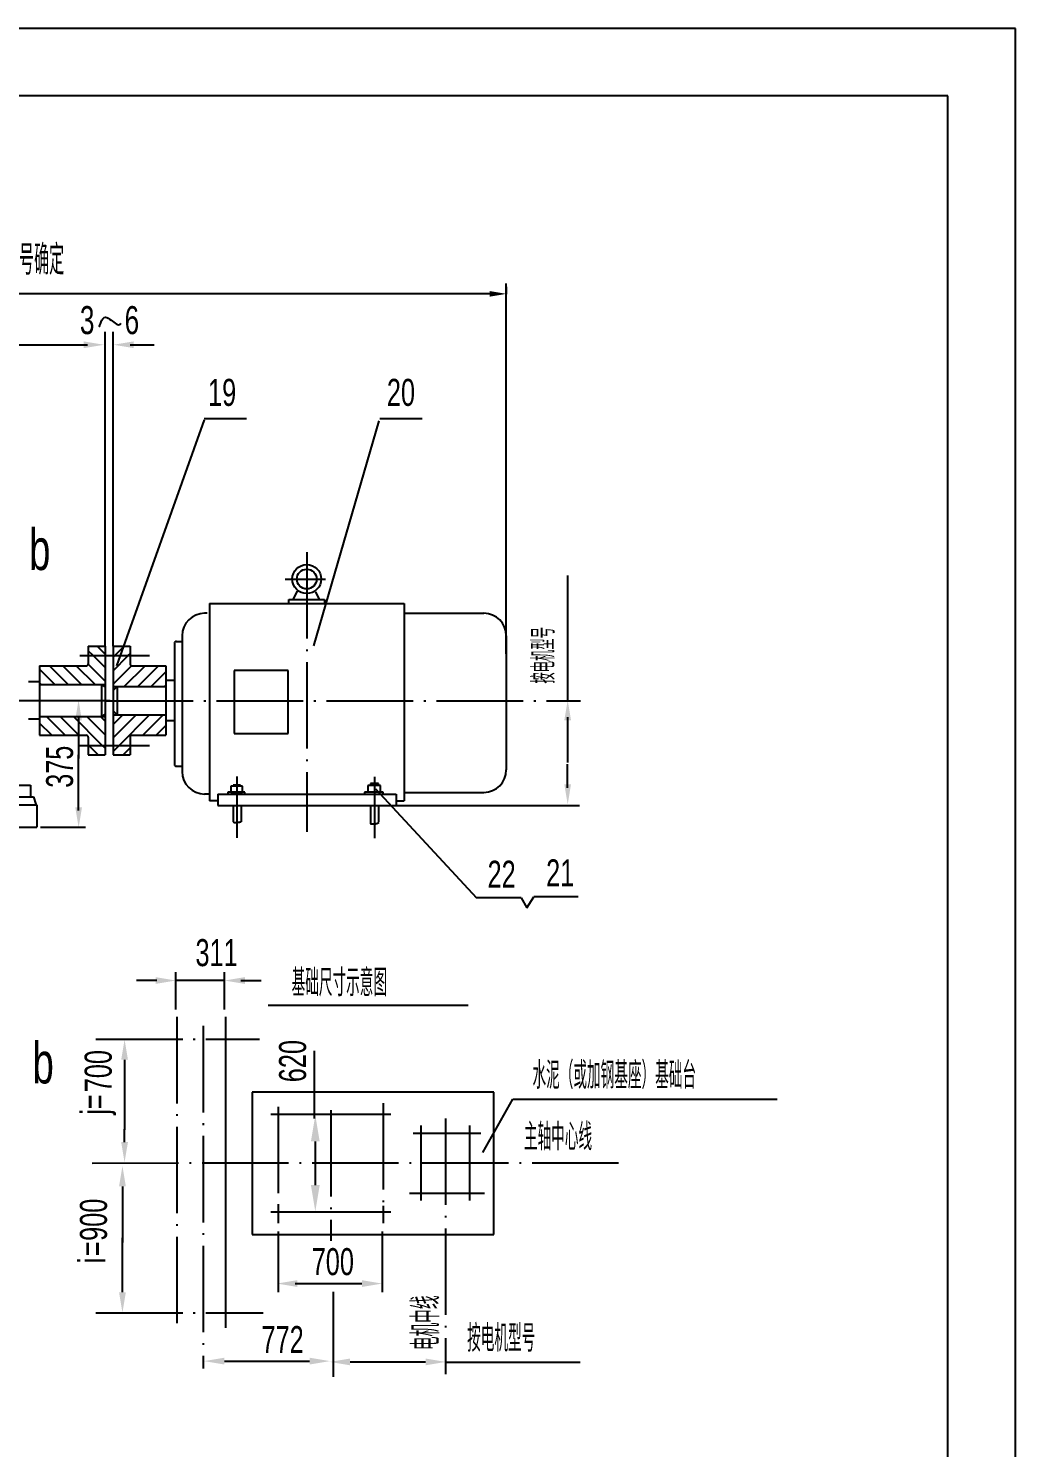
# Model space of a CAD drawing. Extents: x -665 to 8245, y -1077 to 5223.
# Drawn here: x 6056 to 8245, y 2073 to 5223 of the extents above; entities that cross this region are included whole.
import ezdxf

# ---------------------------------------------------------------- set-up
doc = ezdxf.new("R2010")
doc.units = 0
doc.linetypes.add('ACAD_ISO04W100', pattern=[30.5, 24, -3, 0.5, -3])
doc.linetypes.add('CENTER', pattern=[50.8, 31.75, -6.35, 6.35, -6.35])
doc.layers.get('0').update_dxf_attribs({"color": 5})
doc.layers.add('12-5D尺寸', color=7, linetype='Continuous')
doc.styles.add('CH', font='pdatxt.shx', dxfattribs={"width": 0.7, "bigfont": 'gbcbig.shx'})

msp = doc.modelspace()

# ---------------------------------------------------------------- linework, layer by layer
at = {"color": 5}
for p, q in [((8245.5, 5223.4), (-664.5, 5223.4)), ((8245.5, -1076.6), (8245.5, 5223.4)), ((8095.5, 5073.4), (-289.5, 5073.4)), ((8095.5, -926.6), (8095.5, 5073.4))]:
    msp.add_line(p, q, dxfattribs=at)
at = {"color": 3, "linetype": 'ByBlock'}
for p, q in [((7078.5, 4634.2), (4886.8, 4634.2)), ((7115.9, 4633.2), (7115.9, 4649.7)), ((5153.8, 4521.2), (6186.4, 4521.2)), ((6281.6, 4521.2), (6334.6, 4521.2)), ((6166.9, 3695), (6166.9, 3602.8)), ((7251.8, 3695), (7251.8, 3593.7)), ((6166.9, 3487.7), (6166.9, 3610.7)), ((7251.8, 3538), (7251.8, 3590.1)), ((6082.1, 3450.3), (6182.4, 3450.3)), ((6382.8, 3045.5), (6382.8, 3128.9)), ((6490.9, 3045.5), (6490.9, 3128.9)), ((6340.5, 3110.1), (6295.5, 3110.1)), ((6490.9, 3110.1), (6380.3, 3110.1)), ((6490.9, 3110.1), (6408.6, 3110.1)), ((6526.9, 3110.1), (6571.9, 3110.1)), ((6268.9, 2934.1), (6268.9, 2778.4)), ((6268.9, 2751.4), (6268.9, 2780.5)), ((6692, 2752.9), (6692, 2656)), ((6264.2, 2653.3), (6264.2, 2528.6)), ((6609.6, 2553.1), (6609.6, 2418.7)), ((6840.3, 2553.1), (6840.3, 2418.7)), ((6264.2, 2418.1), (6264.2, 2538.9)), ((6647.3, 2437.5), (6795.3, 2437.5)), ((6490.3, 2265.4), (6679.4, 2265.4)), ((6769.1, 2263.6), (6936.7, 2263.6))]:
    msp.add_line(p, q, dxfattribs=at)
at = {"color": 3}
for p, q in [((7115.6, 3834.9), (7115.6, 4657.3)), ((6225.6, 3851.9), (6225.6, 4550.2)), ((6243.7, 3851.9), (6243.7, 4550.2)), ((6539.3, 4356.5), (6445.5, 4356.5)), ((6928.9, 4356.5), (6835.1, 4356.5)), ((7252, 3731.7), (7252, 4008.7)), ((6871.5, 3498.7), (7277.9, 3498.7)), ((7148.9, 3293.7), (7049.6, 3293.7)), ((7148.9, 3293.7), (7161.1, 3271.7)), ((7161.1, 3271.7), (7177.1, 3295.6)), ((7275, 3295.6), (7177.1, 3295.6)), ((6587.3, 3055.3), (7031.2, 3055.3)), ((6690, 2803.8), (6690, 2953.7)), ((7130.2, 2846.7), (7716.7, 2846.7)), ((6980.7, 2263.4), (7279.5, 2263.4))]:
    msp.add_line(p, q, dxfattribs=at)
at = {"color": 2}
for p, q in [((6445.5, 4354.9), (6251.2, 3808.8)), ((6832.9, 4352.6), (6687.8, 3853.2)), ((6624.9, 4001.2), (6714.4, 4001.2)), ((6225.6, 3834.5), (6208.2, 3851.9)), ((6247.3, 3831.2), (6268.1, 3851.9)), ((6169.4, 3831.2), (6324.1, 3831.2)), ((6199.1, 3831.2), (6188.2, 3842.1)), ((6225.6, 3774.9), (6188.2, 3812.3)), ((6225.6, 3804.7), (6199.1, 3831.2)), ((6243.7, 3797.7), (6277.2, 3831.2)), ((6243.7, 3827.5), (6247.3, 3831.2)), ((6277.2, 3831.2), (6281, 3835)), ((6114, 3767.2), (6080.3, 3800.9)), ((6143.8, 3767.2), (6102.3, 3808.7)), ((6173.6, 3767.2), (6132.1, 3808.7)), ((6203.4, 3767.2), (6161.9, 3808.7)), ((6243.7, 3767.9), (6284.6, 3808.8)), ((6268.3, 3762.6), (6314.4, 3808.7)), ((6298.1, 3762.6), (6344.2, 3808.7)), ((6327.9, 3762.6), (6360.4, 3795.2)), ((6084.2, 3767.2), (6080.3, 3771.1)), ((6357.7, 3762.6), (6360.4, 3765.4)), ((5984.4, 3731.7), (6236.6, 3731.7)), ((6137.4, 3654.4), (6095.9, 3695.9)), ((6167.2, 3654.4), (6125.7, 3695.9)), ((6219.5, 3632), (6155.5, 3695.9)), ((6225.6, 3655.7), (6185.4, 3695.9)), ((6225.6, 3685.5), (6215.2, 3695.9)), ((6243.7, 3648.6), (6294.6, 3699.5)), ((6243.7, 3678.4), (6264.8, 3699.5)), ((6256.8, 3632), (6324.4, 3699.5)), ((6309.1, 3654.4), (6354.2, 3699.5)), ((6107.6, 3654.4), (6080.3, 3681.6)), ((6338.9, 3654.4), (6360.6, 3676.1)), ((6166.6, 3632), (6324.1, 3632)), ((6189.6, 3632), (6188.2, 3633.4)), ((6210.4, 3611.2), (6189.6, 3632)), ((6225.6, 3625.8), (6219.5, 3632)), ((6243.7, 3618.8), (6256.8, 3632)), ((6265.9, 3611.2), (6281, 3626.3)), ((6518.1, 3562.8), (6518.1, 3426.5)), ((6823.4, 3562.3), (6823.4, 3426)), ((6825.8, 3535.7), (7049.6, 3293.7)), ((6493.1, 3029.5), (6493.1, 2339)), ((6493.1, 2879.8), (6493.1, 2879.8)), ((7064, 2728.5), (7130.2, 2846.7)), ((6593, 2813.2), (6859.2, 2813.2)), ((6925.8, 2788.3), (6925.8, 2621.9)), ((7033.9, 2788.3), (7033.9, 2621.9)), ((6909.1, 2771.6), (7058.9, 2771.6)), ((6900.8, 2638.5), (7067.2, 2638.5)), ((6593, 2596.9), (6859.2, 2596.9)), ((6493.1, 2480.4), (6493.1, 2397.2)), ((6493.1, 2480.4), (6493.1, 2480.4))]:
    msp.add_line(p, q, dxfattribs=at)
at = {"color": 2, "linetype": 'ACAD_ISO04W100', "ltscale": 8}
for p, q in [((6673, 4060.9), (6673, 3440.3)), ((6228.9, 3731.1), (7280.1, 3731.1)), ((6385, 3029.5), (6385, 2339)), ((6442.9, 3009.3), (6443.5, 2248.9)), ((6205.3, 2979.6), (6568, 2979.6)), ((6493.1, 2879.8), (6493.1, 2480.4)), ((6842.6, 2838.2), (6842.6, 2571.9)), ((6609.6, 2829.9), (6609.6, 2571.9)), ((6726.1, 2822.7), (6726.1, 2532.5)), ((6981, 2804), (6981, 2236.7)), ((6196.9, 2705.1), (7370.8, 2705.7)), ((6731.6, 2419.5), (6731.6, 2230.5)), ((6205.3, 2372.3), (6576.3, 2372.3))]:
    msp.add_line(p, q, dxfattribs=at)
at = {"color": 1}
for p, q in [((6651.9, 3974.2), (6641.8, 3955.7)), ((6692.5, 3972.6), (6700.9, 3955.7)), ((6457.2, 3946.9), (6457.2, 3509.2)), ((6457.2, 3946.9), (6888.8, 3946.9)), ((6633.4, 3955.7), (6712.7, 3955.7)), ((6633.4, 3947.3), (6633.4, 3955.7)), ((6712.7, 3955.7), (6712.7, 3948.9)), ((6888.8, 3946.9), (6888.8, 3508.6)), ((6451.9, 3925.1), (6446.4, 3925.1)), ((6888.5, 3925.1), (7065.9, 3925.1)), ((6396.6, 3875.3), (6396.6, 3573.7)), ((7115.7, 3875.3), (7115.7, 3577.6)), ((6188.2, 3851.9), (6188.2, 3812.9)), ((6188.2, 3851.9), (6225.6, 3851.9)), ((6225.6, 3851.9), (6225.6, 3611.2)), ((6243.7, 3851.9), (6243.7, 3753.8)), ((6243.7, 3851.9), (6281, 3851.9)), ((6281, 3851.9), (6281, 3812.9)), ((6379.7, 3858.4), (6379.7, 3590)), ((6383.8, 3862.6), (6396.6, 3862.6)), ((6080.3, 3808.7), (6184.1, 3808.7)), ((6080.3, 3808.7), (6080.3, 3654.4)), ((6285.2, 3808.7), (6360.4, 3808.7)), ((6360.4, 3808.7), (6360.4, 3687)), ((6511.8, 3798.1), (6511.8, 3658.1)), ((6631.7, 3798.1), (6511.8, 3798.1)), ((6631.7, 3658.1), (6631.7, 3798.1)), ((6055.6, 3773.5), (6080.3, 3773.5)), ((6080.3, 3767.2), (6225.6, 3767.2)), ((6217.5, 3767), (6217.5, 3695.7)), ((6217.5, 3767), (6225.4, 3762.4)), ((6243.7, 3753.8), (6252.5, 3762.6)), ((6243.7, 3762.6), (6360.4, 3762.6)), ((6243.7, 3762.6), (6243.7, 3611.2)), ((6252.5, 3762.6), (6252.5, 3699.5)), ((6360.4, 3776.4), (6379.7, 3776.4)), ((6055.6, 3691.1), (6080.3, 3691.1)), ((6080.3, 3695.9), (6225.6, 3695.9)), ((6218, 3696.2), (6224.9, 3700.3)), ((6243.7, 3708.4), (6252.5, 3699.5)), ((6243.7, 3699.5), (6360.4, 3699.5)), ((6360.4, 3687), (6379.7, 3687)), ((6360.6, 3687), (6360.6, 3654.4)), ((6080.3, 3654.4), (6184.1, 3654.4)), ((6285.2, 3654.4), (6360.6, 3654.4)), ((6511.8, 3658.1), (6631.7, 3658.1)), ((6188.2, 3650.2), (6188.2, 3611.2)), ((6281, 3650.2), (6281, 3611.2)), ((6188.2, 3611.2), (6225.6, 3611.2)), ((6243.7, 3611.2), (6281, 3611.2)), ((6383.8, 3585.8), (6394.9, 3585.8)), ((6017.4, 3544), (6060.1, 3544)), ((6060.1, 3544), (6060.1, 3517.9)), ((6535.8, 3528.3), (6497.8, 3528.3)), ((6497.8, 3528.3), (6497.8, 3523.6)), ((6530.5, 3541.4), (6504.9, 3541.4)), ((6504.9, 3541.4), (6504.9, 3528.3)), ((6504.9, 3528.3), (6530.5, 3528.3)), ((6526.1, 3543.7), (6510, 3543.7)), ((6510, 3543.7), (6510, 3541.4)), ((6526.1, 3541.4), (6526.1, 3543.7)), ((6530.5, 3528.3), (6530.5, 3541.4)), ((6535.8, 3523.6), (6535.8, 3528.3)), ((6800.8, 3528.3), (6800.8, 3523.6)), ((6842.6, 3528.3), (6800.8, 3528.3)), ((6808.4, 3543.2), (6808.4, 3528.5)), ((6836.3, 3543.2), (6808.4, 3543.2)), ((6814.4, 3547.1), (6814.4, 3543.2)), ((6832, 3547.1), (6814.4, 3547.1)), ((6832, 3543.2), (6832, 3547.1)), ((6836.3, 3528.5), (6836.3, 3543.2)), ((6842.6, 3523.6), (6842.6, 3528.3)), ((5447, 3500.1), (6074.4, 3500.1)), ((6012.7, 3517.9), (6067.2, 3517.9)), ((6067.2, 3517.9), (6071.9, 3501.3)), ((6074.4, 3500.1), (6074.4, 3450.3)), ((6455.8, 3523.9), (6446.4, 3523.9)), ((6476, 3509.2), (6457.2, 3509.2)), ((6476.1, 3523.6), (6871.5, 3523.6)), ((6476.1, 3523.6), (6476.1, 3498.7)), ((6476.1, 3498.7), (6871.5, 3498.7)), ((6476.1, 3498.7), (6871.5, 3498.7)), ((6509.8, 3498.6), (6509.8, 3462.5)), ((6527.7, 3498.6), (6527.7, 3462.4)), ((6814.6, 3498.6), (6814.6, 3458.2)), ((6832.5, 3498.6), (6832.5, 3461.3)), ((6871.5, 3523.6), (6871.5, 3498.7)), ((6871.5, 3508.6), (6888.8, 3508.6)), ((6888.5, 3527.8), (7065.9, 3527.8)), ((5447, 3450.3), (6074.4, 3450.3)), ((6385, 2992.6), (6385, 2966.6)), ((6493.1, 2992.6), (6493.1, 2966.6)), ((6372, 2979.6), (6398, 2979.6)), ((6480.1, 2979.6), (6506.1, 2979.6)), ((7088.2, 2862.1), (6552.3, 2862.1)), ((6552.3, 2862.1), (6552.3, 2546.7)), ((7088.2, 2546.7), (7088.2, 2862.1)), ((6596.6, 2813.2), (6622.6, 2813.2)), ((6609.6, 2826.2), (6609.6, 2800.2)), ((6829.6, 2813.2), (6855.6, 2813.2)), ((6842.6, 2826.2), (6842.6, 2800.2)), ((6925.8, 2784.6), (6925.8, 2758.6)), ((7033.9, 2784.6), (7033.9, 2758.6)), ((7033.9, 2784.6), (7033.9, 2758.6)), ((7033.9, 2784.6), (7033.9, 2758.6)), ((6912.8, 2771.6), (6938.8, 2771.6)), ((7020.9, 2771.6), (7046.9, 2771.6)), ((7020.9, 2771.6), (7046.9, 2771.6)), ((7020.9, 2771.6), (7046.9, 2771.6)), ((6925.8, 2651.5), (6925.8, 2625.5)), ((7033.9, 2651.5), (7033.9, 2625.5)), ((7033.9, 2651.5), (7033.9, 2625.5)), ((6912.8, 2638.5), (6938.8, 2638.5)), ((7020.9, 2638.5), (7046.9, 2638.5)), ((7020.9, 2638.5), (7046.9, 2638.5)), ((6596.6, 2596.9), (6622.6, 2596.9)), ((6609.6, 2609.9), (6609.6, 2583.9)), ((6829.6, 2596.9), (6855.6, 2596.9)), ((6842.6, 2609.9), (6842.6, 2583.9)), ((6552.3, 2546.7), (7088.2, 2546.7)), ((6372, 2372.3), (6398, 2372.3)), ((6385, 2385.3), (6385, 2359.3)), ((6480.1, 2372.3), (6506.1, 2372.3)), ((6493.1, 2385.3), (6493.1, 2359.3))]:
    msp.add_line(p, q, dxfattribs=at)
for radius in [32.1, 21.9]:
    msp.add_circle((6673, 4001.2), radius, dxfattribs=at)
for centre, radius, start, end in [((6446.4, 3875.3), 49.8, 90, 180), ((7065.9, 3875.3), 49.8, 0, 90), ((6383.8, 3858.4), 4.15, 90, 180), ((6184.1, 3812.9), 4.15, 270, 0), ((6285.2, 3812.9), 4.15, 180, 270), ((6184.1, 3650.2), 4.15, 0, 90), ((6285.2, 3650.2), 4.15, 90, 180), ((6383.8, 3590), 4.15, 180, 270), ((6446.4, 3573.7), 49.8, 180, 270), ((7065.9, 3577.6), 49.8, 270, 0)]:
    msp.add_arc(centre, radius, start, end, dxfattribs=at)
at = {"color": 3}
msp.add_open_spline([(6214, 4562.8), (6211.8, 4556.2), (6219.8, 4589.5), (6237.7, 4577.2), (6245.4, 4570.6), (6256.5, 4563.6), (6259.7, 4567.7), (6260.6, 4569)], degree=3, knots=[0, 0, 0, 0, 20.858536, 33.687617, 49.240899, 59.080006, 63.478593, 63.478593, 63.478593, 63.478593], dxfattribs=at)
at = {"color": 2}
for points, knots in [([(6509.6, 3462.4), (6510, 3462.1), (6511.4, 3461.1), (6514, 3460.6), (6516.8, 3461.2), (6519.3, 3460.4), (6521.6, 3462.1), (6524.3, 3461.2), (6526.3, 3462.5), (6527.4, 3462.4), (6527.7, 3462.4)], [0, 0, 0, 0, 1.963553, 6.006042, 9.136061, 12.26611, 14.508227, 18.677574, 21.310919, 22.538224, 22.538224, 22.538224, 22.538224]), ([(6814.6, 3458.4), (6815.7, 3458.1), (6818.1, 3457.5), (6821.7, 3457.8), (6825.1, 3456.9), (6827.3, 3458.8), (6830.3, 3458.7), (6831.9, 3460.2), (6832.8, 3461)], [0, 0, 0, 0, 3.355241, 7.333694, 10.962781, 12.741479, 15.759334, 19.113429, 19.113429, 19.113429, 19.113429])]:
    msp.add_open_spline(points, degree=3, knots=knots, dxfattribs=at)
at = {"color": 3, "linetype": 'ByBlock'}
for points in [[(7078.5, 4640.4), (7078.5, 4627.9), (7115.9, 4634.2)], [(6178.4, 4528.7), (6178.4, 4513.7), (6223.2, 4521.2)], [(6289.1, 4528.7), (6289.1, 4513.7), (6244.3, 4521.2)], [(6159.3, 3687.9), (6174.2, 3687.9), (6166.8, 3732.7)], [(7244.4, 3687.8), (7259.3, 3687.8), (7251.9, 3732.7)], [(7244.4, 3545.8), (7259.3, 3545.8), (7251.9, 3501)], [(6159.5, 3494.8), (6174.5, 3494.8), (6167, 3449.9)], [(6337.8, 3117.6), (6337.8, 3102.6), (6382.8, 3110.1)], [(6535.9, 3117.6), (6535.9, 3102.6), (6490.9, 3110.1)], [(6261.4, 2934.1), (6276.4, 2934.1), (6268.9, 2979.1)], [(6682.3, 2752.9), (6701.8, 2752.9), (6692, 2811.4)], [(6261.4, 2751.4), (6276.4, 2751.4), (6268.9, 2706.4)], [(6256.7, 2653.3), (6271.7, 2653.3), (6264.2, 2698.3)], [(6682.3, 2656), (6701.8, 2656), (6692, 2597.5)], [(6652.2, 2445), (6652.2, 2430), (6607.2, 2437.5)], [(6795.3, 2445), (6795.3, 2430), (6840.3, 2437.5)], [(6256.7, 2418.1), (6271.7, 2418.1), (6264.2, 2373.1)], [(6490.3, 2272.9), (6490.3, 2257.9), (6445.3, 2265.4)], [(6679.4, 2272.9), (6679.4, 2257.9), (6724.4, 2265.4)], [(6769.1, 2271.1), (6769.1, 2256.1), (6724.1, 2263.6)], [(6936.7, 2271.1), (6936.7, 2256.1), (6981.7, 2263.6)]]:
    msp.add_solid(points, dxfattribs=at)

# ---------------------------------------------------------------- texts
at = {"color": 3, "style": 'CH', "width": 0.7}
for s, height, p in [('按风机样本性能表选用电机型号确定', 66.4, (5599.6, 4676.6)), ('3', 62.2, (6169.7, 4544.8)), ('6', 62.2, (6268.9, 4544.8)), ('19', 60, (6454.1, 4385.5)), ('20', 60, (6850.8, 4385.5)), ('b', 91.3, (6056.9, 4021.3)), ('22', 60, (7074.1, 3316.1)), ('21', 60, (7204, 3319.1)), ('基础尺寸示意图', 60, (6639.4, 3075.3)), ('b', 91.3, (6064.5, 2881.7)), ('水泥（或加钢基座）基础台', 60, (7173.8, 2869.7)), ('主轴中心线', 60, (7154.8, 2733.1)), ('按电机型号', 60, (7028.8, 2286.3))]:
    msp.add_text(s, height=height, dxfattribs=at).set_placement(p)
for s, height, p in [('按电机型号', 49.8, (7223.1, 3769.2)), ('j=', 60, (6232.1, 2812.2)), ('=', 60, (6226.5, 2498.2)), ('i', 60, (6226.5, 2482.6)), ('电机中线', 60, (6967.2, 2289.9))]:
    msp.add_text(s, height=height, rotation=90, dxfattribs=at).set_placement(p)
at = {"layer": '12-5D尺寸', "color": 3, "linetype": 'CENTER', "ltscale": 5, "style": 'CH', "width": 0.7}
for s, height, p in [('375', 59.76, (6154.6, 3537.9)), ('620', 60, (6671.5, 2884.4)), ('700', 60, (6240.3, 2862.1)), ('900', 60, (6229.9, 2532.2))]:
    msp.add_text(s, height=height, rotation=90, dxfattribs=at).set_placement(p)
for s, p in [('311', (6426.2, 3142)), ('700', (6684, 2456.2)), ('772', (6572.6, 2283.2))]:
    msp.add_text(s, height=60, dxfattribs=at).set_placement(p)

doc.saveas('drawing.dxf')
